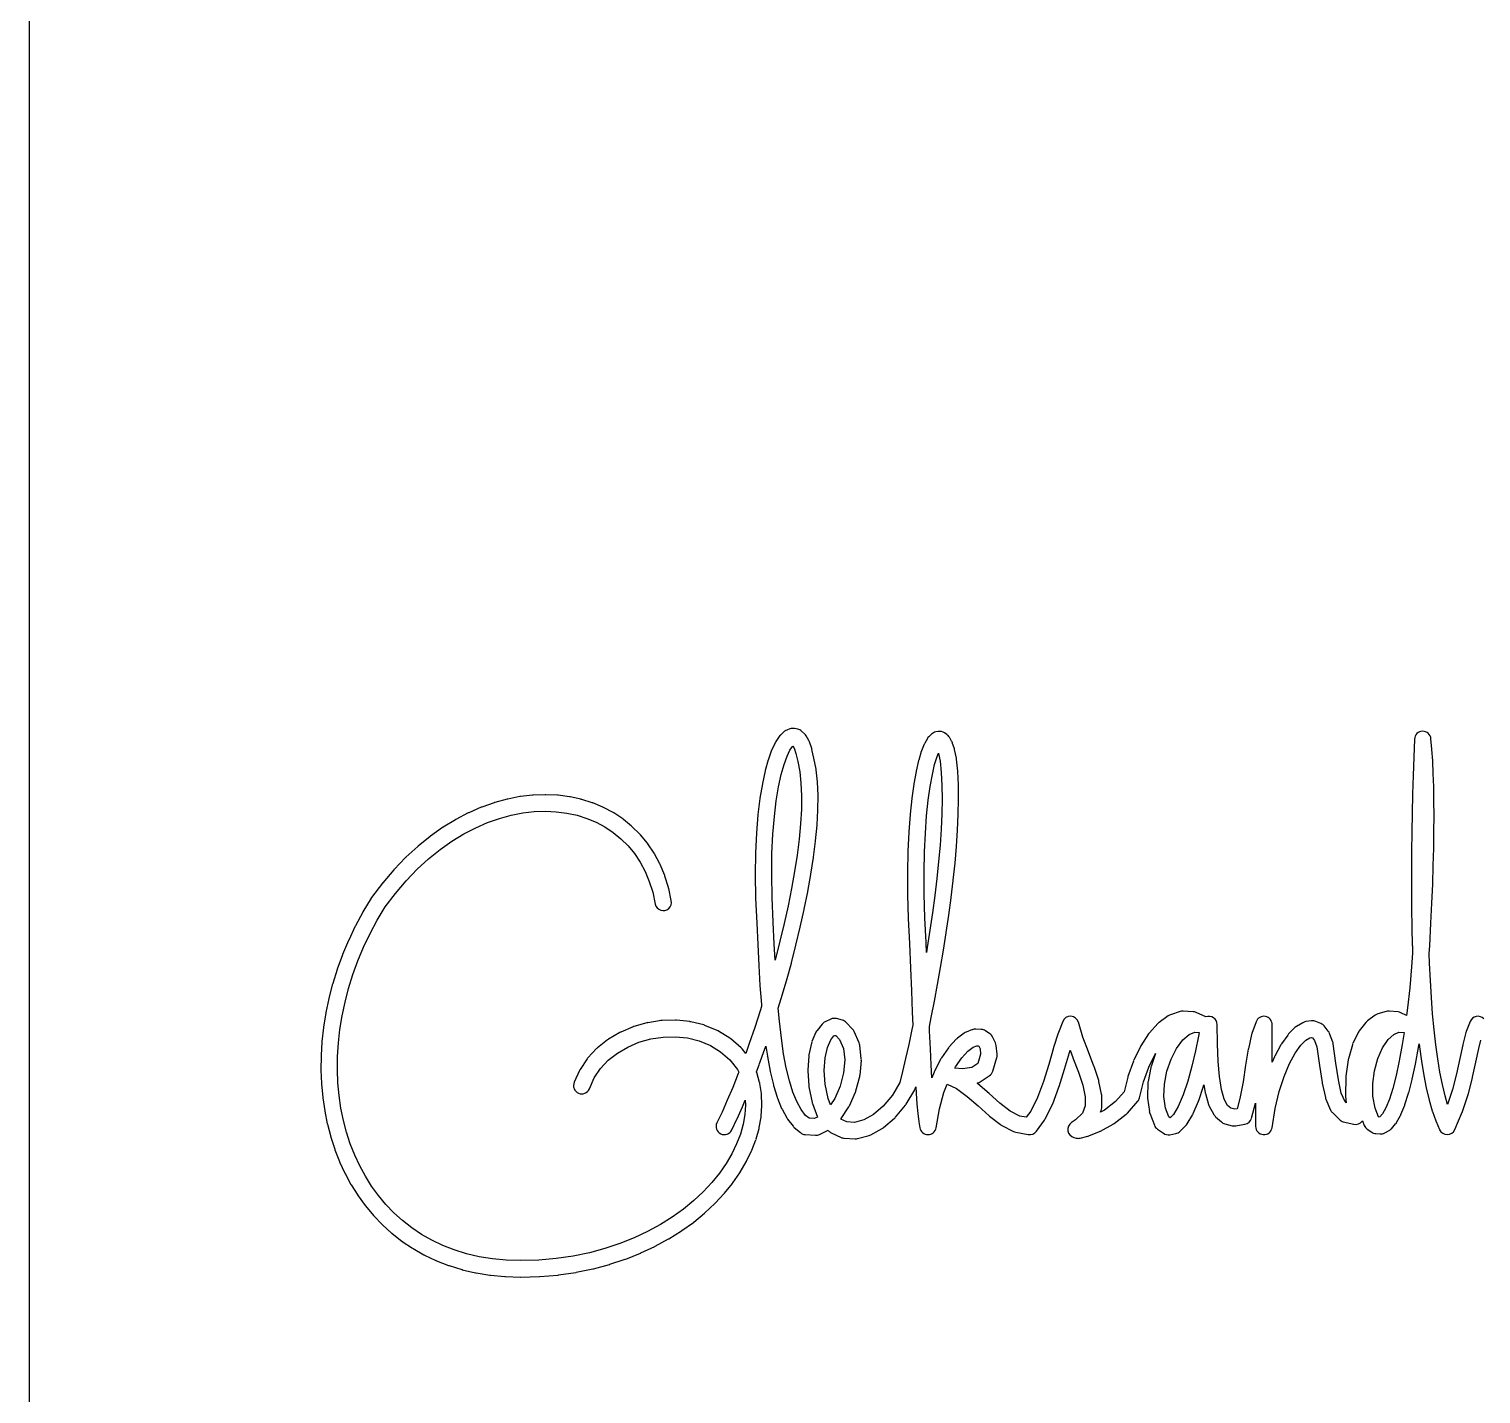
# Model space of a CAD drawing. Header units: millimetres. Extents: x -90 to 0, y -90 to 0.
# Drawn here: x -90 to -63.62, y -65.2 to -40.4 of the extents above; entities that cross this region are included whole.
import ezdxf

# ---------------------------------------------------------------- set-up
doc = ezdxf.new("R2010")
doc.units = ezdxf.units.MM
doc.layers.add('MARK', color=7, linetype='Continuous')
doc.layers.add('REF', color=7, linetype='Continuous')

msp = doc.modelspace()

# ---------------------------------------------------------------- linework, layer by layer
at = {"layer": 'MARK'}
for p, q in [((-76.367, -53.254), (-76.429, -53.346)), ((-76.283, -53.17), (-76.345, -53.228)), ((-76.173, -53.117), (-76.233, -53.139)), ((-76.031, -53.123), (-76.088, -53.11)), ((-75.909, -53.206), (-75.962, -53.158)), ((-75.831, -53.327), (-75.879, -53.243)), ((-73.676, -53.292), (-73.725, -53.376)), ((-73.603, -53.212), (-73.651, -53.259)), ((-73.478, -53.164), (-73.525, -53.173)), ((-73.322, -53.218), (-73.367, -53.188)), ((-73.236, -53.337), (-73.277, -53.266)), ((-76.506, -53.505), (-76.564, -53.666)), ((-76.439, -53.365), (-76.5, -53.491)), ((-76.226, -53.615), (-76.173, -53.504)), ((-76.173, -53.504), (-76.127, -53.435)), ((-76.127, -53.435), (-76.119, -53.427)), ((-76.119, -53.427), (-76.098, -53.464)), ((-76.098, -53.464), (-76.064, -53.562)), ((-75.777, -53.473), (-75.819, -53.353)), ((-75.739, -53.647), (-75.773, -53.49)), ((-73.787, -53.528), (-73.833, -53.684)), ((-73.735, -53.395), (-73.783, -53.516)), ((-73.501, -53.621), (-73.476, -53.556)), ((-73.476, -53.556), (-73.473, -53.564)), ((-73.185, -53.477), (-73.223, -53.366)), ((-73.149, -53.648), (-73.181, -53.494)), ((-64.825, -53.303), (-64.838, -53.63)), ((-64.508, -53.488), (-64.525, -53.296)), ((-64.494, -53.7), (-64.508, -53.491)), ((-76.568, -53.676), (-76.622, -53.871)), ((-76.332, -53.948), (-76.28, -53.763)), ((-76.28, -53.763), (-76.226, -53.615)), ((-76.064, -53.562), (-76.033, -53.709)), ((-76.033, -53.709), (-75.995, -53.898)), ((-75.7, -53.846), (-75.738, -53.65)), ((-73.836, -53.693), (-73.88, -53.883)), ((-73.586, -53.947), (-73.545, -53.765)), ((-73.545, -53.765), (-73.501, -53.621)), ((-73.473, -53.564), (-73.444, -53.701)), ((-73.444, -53.701), (-73.424, -53.911)), ((-73.125, -53.885), (-73.146, -53.664)), ((-64.838, -53.631), (-64.85, -53.965)), ((-64.483, -53.926), (-64.494, -53.702)), ((-76.624, -53.879), (-76.674, -54.107)), ((-76.38, -54.167), (-76.332, -53.948)), ((-75.995, -53.898), (-75.973, -54.104)), ((-75.674, -54.076), (-75.698, -53.858)), ((-73.881, -53.89), (-73.921, -54.113)), ((-73.625, -54.163), (-73.586, -53.947)), ((-73.424, -53.911), (-73.412, -54.144)), ((-73.112, -54.132), (-73.124, -53.892)), ((-64.85, -53.965), (-64.86, -54.304)), ((-64.475, -54.167), (-64.483, -53.928)), ((-81.08, -54.348), (-81.302, -54.391)), ((-80.849, -54.321), (-81.068, -54.346)), ((-80.622, -54.312), (-80.837, -54.32)), ((-80.399, -54.322), (-80.61, -54.312)), ((-80.182, -54.35), (-80.387, -54.323)), ((-76.675, -54.114), (-76.719, -54.375)), ((-76.422, -54.421), (-76.38, -54.167)), ((-75.973, -54.104), (-75.963, -54.332)), ((-75.963, -54.332), (-75.965, -54.578)), ((-75.663, -54.323), (-75.673, -54.086)), ((-75.665, -54.585), (-75.663, -54.331)), ((-73.922, -54.119), (-73.958, -54.375)), ((-73.66, -54.414), (-73.625, -54.163)), ((-73.412, -54.144), (-73.409, -54.394)), ((-73.109, -54.393), (-73.112, -54.137)), ((-64.86, -54.305), (-64.869, -54.648)), ((-64.471, -54.424), (-64.475, -54.169)), ((-81.783, -54.542), (-82.009, -54.64)), ((-81.548, -54.458), (-81.773, -54.538)), ((-81.313, -54.394), (-81.537, -54.455)), ((-80.821, -54.62), (-80.617, -54.612)), ((-80.617, -54.612), (-80.419, -54.621)), ((-79.971, -54.395), (-80.169, -54.352)), ((-79.768, -54.458), (-79.958, -54.399)), ((-79.573, -54.539), (-79.755, -54.463)), ((-79.387, -54.637), (-79.56, -54.545)), ((-76.72, -54.381), (-76.755, -54.675)), ((-76.457, -54.708), (-76.422, -54.421)), ((-75.965, -54.578), (-75.98, -54.841)), ((-75.681, -54.861), (-75.666, -54.591)), ((-73.958, -54.38), (-73.989, -54.667)), ((-73.69, -54.696), (-73.66, -54.414)), ((-73.409, -54.394), (-73.414, -54.66)), ((-73.114, -54.668), (-73.109, -54.398)), ((-64.469, -54.695), (-64.471, -54.426)), ((-82.252, -54.767), (-82.476, -54.903)), ((-82.018, -54.645), (-82.243, -54.762)), ((-81.884, -54.913), (-81.668, -54.819)), ((-81.668, -54.819), (-81.453, -54.743)), ((-81.453, -54.743), (-81.239, -54.685)), ((-81.239, -54.685), (-81.028, -54.644)), ((-81.028, -54.644), (-80.821, -54.62)), ((-80.419, -54.621), (-80.227, -54.646)), ((-80.227, -54.646), (-80.042, -54.687)), ((-80.042, -54.687), (-79.864, -54.743)), ((-79.864, -54.743), (-79.695, -54.813)), ((-79.695, -54.813), (-79.535, -54.899)), ((-79.213, -54.752), (-79.375, -54.644)), ((-79.05, -54.884), (-79.201, -54.761)), ((-76.756, -54.681), (-76.783, -55.006)), ((-76.484, -55.028), (-76.457, -54.708)), ((-75.98, -54.841), (-76.006, -55.119)), ((-75.707, -55.149), (-75.681, -54.867)), ((-73.989, -54.671), (-74.013, -54.988)), ((-73.713, -55.009), (-73.69, -54.696)), ((-73.414, -54.66), (-73.427, -54.939)), ((-73.127, -54.954), (-73.114, -54.672)), ((-64.869, -54.649), (-64.876, -54.994)), ((-64.471, -54.982), (-64.469, -54.697)), ((-82.713, -55.071), (-82.931, -55.246)), ((-82.484, -54.909), (-82.705, -55.065)), ((-82.315, -55.157), (-82.1, -55.026)), ((-82.1, -55.026), (-81.884, -54.913)), ((-79.535, -54.899), (-79.384, -54.998)), ((-79.384, -54.998), (-79.245, -55.112)), ((-79.245, -55.112), (-79.116, -55.239)), ((-78.899, -55.032), (-79.039, -54.894)), ((-78.763, -55.196), (-78.889, -55.043)), ((-76.783, -55.012), (-76.8, -55.369)), ((-76.5, -55.381), (-76.484, -55.028)), ((-76.006, -55.119), (-76.042, -55.409)), ((-74.013, -54.993), (-74.029, -55.339)), ((-73.73, -55.351), (-73.713, -55.009)), ((-73.427, -54.939), (-73.446, -55.229)), ((-73.147, -55.251), (-73.127, -54.958)), ((-64.876, -54.995), (-64.88, -55.342)), ((-64.475, -55.284), (-64.471, -54.984)), ((-82.938, -55.252), (-83.151, -55.448)), ((-82.739, -55.477), (-82.528, -55.307)), ((-82.528, -55.307), (-82.315, -55.157)), ((-79.116, -55.239), (-79, -55.381)), ((-79, -55.381), (-78.896, -55.536)), ((-78.642, -55.375), (-78.754, -55.208)), ((-78.537, -55.57), (-78.635, -55.388)), ((-76.8, -55.374), (-76.805, -55.764)), ((-76.505, -55.766), (-76.5, -55.381)), ((-75.745, -55.449), (-75.708, -55.154)), ((-74.029, -55.343), (-74.037, -55.719)), ((-73.737, -55.723), (-73.73, -55.351)), ((-73.446, -55.229), (-73.472, -55.528)), ((-73.174, -55.555), (-73.147, -55.254)), ((-64.88, -55.343), (-64.882, -55.689)), ((-64.483, -55.602), (-64.475, -55.286)), ((-83.158, -55.455), (-83.366, -55.671)), ((-83.147, -55.876), (-82.945, -55.666)), ((-82.945, -55.666), (-82.739, -55.477)), ((-78.896, -55.536), (-78.805, -55.705)), ((-78.449, -55.778), (-78.531, -55.583)), ((-76.042, -55.409), (-76.088, -55.71)), ((-75.792, -55.757), (-75.745, -55.453)), ((-73.472, -55.528), (-73.504, -55.834)), ((-73.206, -55.866), (-73.174, -55.558)), ((-64.494, -55.934), (-64.483, -55.603)), ((-83.58, -55.921), (-83.775, -56.178)), ((-83.372, -55.677), (-83.574, -55.914)), ((-83.344, -56.105), (-83.147, -55.876)), ((-78.805, -55.705), (-78.729, -55.887)), ((-78.729, -55.887), (-78.668, -56.084)), ((-78.38, -56.001), (-78.445, -55.792)), ((-76.805, -55.769), (-76.797, -56.189)), ((-76.497, -56.182), (-76.505, -55.766)), ((-76.088, -55.71), (-76.144, -56.018)), ((-75.849, -56.073), (-75.793, -55.761)), ((-74.037, -55.722), (-74.036, -56.125)), ((-73.736, -56.122), (-73.737, -55.723)), ((-73.504, -55.834), (-73.542, -56.145)), ((-73.244, -56.182), (-73.206, -55.869)), ((-64.882, -55.69), (-64.882, -56.036)), ((-83.785, -56.192), (-83.932, -56.44)), ((-83.531, -56.353), (-83.344, -56.105)), ((-78.668, -56.084), (-78.622, -56.3)), ((-78.329, -56.238), (-78.376, -56.015)), ((-76.797, -56.194), (-76.775, -56.645)), ((-76.476, -56.631), (-76.497, -56.182)), ((-76.144, -56.018), (-76.207, -56.333)), ((-75.913, -56.393), (-75.849, -56.076)), ((-74.036, -56.129), (-74.024, -56.558)), ((-73.724, -56.548), (-73.736, -56.122)), ((-73.542, -56.145), (-73.583, -56.459)), ((-73.286, -56.5), (-73.244, -56.184)), ((-64.882, -56.037), (-64.879, -56.38)), ((-64.508, -56.282), (-64.494, -55.936)), ((-83.935, -56.446), (-84.069, -56.698)), ((-83.672, -56.591), (-83.531, -56.353)), ((-76.207, -56.333), (-76.278, -56.651)), ((-75.985, -56.718), (-75.914, -56.396)), ((-73.583, -56.459), (-73.629, -56.775)), ((-64.879, -56.381), (-64.873, -56.72)), ((-64.525, -56.646), (-64.508, -56.283)), ((-84.072, -56.704), (-84.192, -56.957)), ((-83.803, -56.836), (-83.672, -56.591)), ((-76.775, -56.645), (-76.759, -57.036)), ((-76.459, -57.022), (-76.476, -56.632)), ((-76.278, -56.651), (-76.355, -56.972)), ((-76.064, -57.044), (-75.986, -56.72)), ((-74.024, -56.561), (-74, -57.015)), ((-73.701, -57.001), (-73.724, -56.548)), ((-73.333, -56.819), (-73.286, -56.502)), ((-64.873, -56.721), (-64.865, -57.055)), ((-64.549, -57.059), (-64.525, -56.647)), ((-84.195, -56.964), (-84.302, -57.219)), ((-83.92, -57.083), (-83.803, -56.836)), ((-76.355, -56.972), (-76.438, -57.293)), ((-73.629, -56.775), (-73.679, -57.089)), ((-73.383, -57.137), (-73.333, -56.821)), ((-84.305, -57.225), (-84.398, -57.482)), ((-84.024, -57.331), (-83.92, -57.083)), ((-76.759, -57.037), (-76.74, -57.414)), ((-76.445, -57.318), (-76.459, -57.022)), ((-76.148, -57.37), (-76.064, -57.046)), ((-74, -57.015), (-73.983, -57.462)), ((-73.694, -57.178), (-73.701, -57.003)), ((-73.679, -57.089), (-73.694, -57.178)), ((-73.435, -57.451), (-73.383, -57.138)), ((-64.859, -57.193), (-64.878, -57.438)), ((-64.864, -57.057), (-64.859, -57.193)), ((-64.559, -57.198), (-64.549, -57.061)), ((-64.553, -57.372), (-64.559, -57.198)), ((-84.4, -57.488), (-84.481, -57.745)), ((-84.115, -57.581), (-84.024, -57.331)), ((-76.74, -57.416), (-76.719, -57.779)), ((-76.438, -57.293), (-76.445, -57.318)), ((-76.237, -57.694), (-76.148, -57.372)), ((-73.983, -57.462), (-73.966, -57.878)), ((-73.491, -57.761), (-73.436, -57.453)), ((-64.878, -57.438), (-64.912, -57.821)), ((-64.537, -57.69), (-64.553, -57.372)), ((-84.483, -57.752), (-84.55, -58.009)), ((-84.193, -57.831), (-84.115, -57.581)), ((-76.331, -58.013), (-76.238, -57.696)), ((-73.547, -58.064), (-73.491, -57.763)), ((-64.518, -57.999), (-64.537, -57.69)), ((-84.551, -58.016), (-84.605, -58.272)), ((-84.258, -58.081), (-84.193, -57.831)), ((-76.719, -57.781), (-76.693, -58.127)), ((-76.386, -58.193), (-76.331, -58.015)), ((-73.966, -57.878), (-73.951, -58.263)), ((-64.912, -57.821), (-64.953, -58.186)), ((-64.495, -58.297), (-64.518, -57.999)), ((-84.607, -58.279), (-84.648, -58.534)), ((-84.311, -58.33), (-84.258, -58.081)), ((-76.714, -58.238), (-76.812, -58.54)), ((-76.69, -58.161), (-76.714, -58.238)), ((-76.693, -58.13), (-76.69, -58.161)), ((-76.364, -58.43), (-76.386, -58.193)), ((-73.951, -58.264), (-73.941, -58.502)), ((-73.605, -58.359), (-73.548, -58.066)), ((-69.084, -58.254), (-69.259, -58.312)), ((-68.848, -58.255), (-69.029, -58.247)), ((-68.615, -58.349), (-68.793, -58.269)), ((-65.34, -58.252), (-65.493, -58.297)), ((-65.123, -58.261), (-65.284, -58.246)), ((-64.97, -58.323), (-65.072, -58.275)), ((-64.953, -58.186), (-64.97, -58.323)), ((-64.468, -58.583), (-64.495, -58.297)), ((-84.649, -58.541), (-84.677, -58.795)), ((-84.351, -58.578), (-84.311, -58.33)), ((-79.025, -58.531), (-79.247, -58.625)), ((-78.775, -58.459), (-79.008, -58.525)), ((-78.516, -58.418), (-78.757, -58.455)), ((-78.255, -58.41), (-78.498, -58.416)), ((-77.994, -58.435), (-78.235, -58.411)), ((-77.739, -58.497), (-77.974, -58.439)), ((-77.495, -58.596), (-77.718, -58.504)), ((-76.812, -58.54), (-76.912, -58.832)), ((-76.329, -58.736), (-76.364, -58.43)), ((-75.59, -58.481), (-75.681, -58.595)), ((-75.432, -58.39), (-75.536, -58.438)), ((-75.219, -58.41), (-75.33, -58.381)), ((-75.037, -58.57), (-75.149, -58.452)), ((-73.941, -58.502), (-73.957, -58.582)), ((-73.64, -58.526), (-73.605, -58.36)), ((-73.636, -58.606), (-73.64, -58.526)), ((-71.215, -58.433), (-71.295, -58.633)), ((-70.85, -58.718), (-70.932, -58.445)), ((-69.489, -58.471), (-69.643, -58.64)), ((-69.299, -58.332), (-69.465, -58.449)), ((-68.406, -58.841), (-68.41, -58.487)), ((-67.701, -58.437), (-67.78, -58.65)), ((-67.411, -59.171), (-67.411, -58.489)), ((-66.997, -58.545), (-67.112, -58.66)), ((-66.856, -58.456), (-66.968, -58.522)), ((-66.698, -58.421), (-66.801, -58.436)), ((-66.526, -58.471), (-66.618, -58.432)), ((-66.391, -58.61), (-66.467, -58.515)), ((-65.707, -58.449), (-65.829, -58.604)), ((-65.539, -58.319), (-65.678, -58.421)), ((-63.816, -58.435), (-63.885, -58.615)), ((-84.678, -58.802), (-84.693, -59.053)), ((-84.394, -59.068), (-84.379, -58.824)), ((-84.379, -58.824), (-84.351, -58.578)), ((-79.486, -58.765), (-79.67, -58.91)), ((-79.264, -58.633), (-79.469, -58.753)), ((-79.121, -58.897), (-78.917, -58.811)), ((-78.917, -58.811), (-78.702, -58.75)), ((-78.702, -58.75), (-78.48, -58.716)), ((-78.48, -58.716), (-78.256, -58.71)), ((-78.256, -58.71), (-78.036, -58.733)), ((-78.036, -58.733), (-77.822, -58.785)), ((-77.822, -58.785), (-77.62, -58.868)), ((-77.266, -58.734), (-77.474, -58.607)), ((-77.059, -58.914), (-77.246, -58.749)), ((-76.912, -58.832), (-76.976, -59.013)), ((-76.288, -59.019), (-76.329, -58.736)), ((-75.782, -58.826), (-75.83, -59.041)), ((-75.702, -58.63), (-75.774, -58.8)), ((-75.492, -58.905), (-75.433, -58.766)), ((-75.433, -58.766), (-75.377, -58.695)), ((-75.377, -58.695), (-75.355, -58.685)), ((-75.355, -58.685), (-75.338, -58.689)), ((-75.338, -58.689), (-75.273, -58.758)), ((-75.273, -58.758), (-75.202, -58.923)), ((-74.918, -58.824), (-75.008, -58.614)), ((-73.957, -58.582), (-74.015, -58.85)), ((-73.622, -58.929), (-73.636, -58.606)), ((-73.151, -58.757), (-73.28, -58.895)), ((-73.006, -58.646), (-73.131, -58.738)), ((-72.857, -58.582), (-72.972, -58.627)), ((-72.697, -58.576), (-72.796, -58.572)), ((-72.539, -58.657), (-72.618, -58.603)), ((-72.439, -58.82), (-72.49, -58.715)), ((-71.299, -58.643), (-71.382, -58.908)), ((-70.75, -58.985), (-70.85, -58.718)), ((-69.658, -58.659), (-69.797, -58.873)), ((-69.15, -58.922), (-69.035, -58.768)), ((-69.035, -58.768), (-68.918, -58.669)), ((-68.918, -58.669), (-68.814, -58.628)), ((-68.814, -58.628), (-68.736, -58.634)), ((-68.748, -58.703), (-68.802, -58.968)), ((-68.736, -58.634), (-68.748, -58.703)), ((-67.786, -58.669), (-67.844, -58.929)), ((-67.128, -58.679), (-67.243, -58.841)), ((-66.891, -58.863), (-66.798, -58.77)), ((-66.798, -58.77), (-66.728, -58.729)), ((-66.728, -58.729), (-66.696, -58.724)), ((-66.696, -58.724), (-66.678, -58.732)), ((-66.678, -58.732), (-66.64, -58.779)), ((-66.64, -58.779), (-66.597, -58.895)), ((-66.31, -58.807), (-66.367, -58.652)), ((-65.846, -58.631), (-65.945, -58.836)), ((-65.406, -58.914), (-65.306, -58.763)), ((-65.306, -58.763), (-65.202, -58.667)), ((-65.202, -58.667), (-65.109, -58.628)), ((-65.109, -58.628), (-65.013, -58.636)), ((-65.013, -58.636), (-65.047, -58.854)), ((-64.437, -58.856), (-64.468, -58.583)), ((-63.89, -58.631), (-63.947, -58.85)), ((-63.656, -58.922), (-63.617, -58.772)), ((-84.694, -59.061), (-84.696, -59.309)), ((-84.396, -59.309), (-84.394, -59.068)), ((-79.686, -58.925), (-79.844, -59.093)), ((-79.475, -59.138), (-79.308, -59.007)), ((-79.308, -59.007), (-79.121, -58.897)), ((-77.62, -58.868), (-77.434, -58.983)), ((-77.434, -58.983), (-77.267, -59.13)), ((-76.976, -59.013), (-77.041, -58.932)), ((-76.731, -59.215), (-76.629, -58.932)), ((-76.628, -58.93), (-76.611, -58.881)), ((-76.611, -58.881), (-76.584, -59.065)), ((-76.584, -59.071), (-76.534, -59.337)), ((-76.24, -59.278), (-76.288, -59.019)), ((-75.833, -59.063), (-75.851, -59.311)), ((-75.551, -59.321), (-75.535, -59.095)), ((-75.535, -59.095), (-75.492, -58.905)), ((-75.202, -58.923), (-75.177, -59.131)), ((-74.877, -59.111), (-74.906, -58.865)), ((-74.015, -58.85), (-74.072, -59.105)), ((-73.608, -59.221), (-73.622, -58.929)), ((-73.293, -58.912), (-73.419, -59.096)), ((-73.167, -59.258), (-73.052, -59.091)), ((-73.052, -59.091), (-72.941, -58.971)), ((-72.941, -58.971), (-72.844, -58.899)), ((-72.844, -58.899), (-72.777, -58.873)), ((-72.777, -58.873), (-72.753, -58.874)), ((-72.708, -59.03), (-72.76, -59.199)), ((-72.753, -58.874), (-72.743, -58.881)), ((-72.743, -58.881), (-72.72, -58.928)), ((-72.72, -58.928), (-72.708, -59.03)), ((-72.489, -59.339), (-72.412, -59.088)), ((-72.407, -59.026), (-72.425, -58.868)), ((-71.382, -58.91), (-71.472, -59.212)), ((-71.184, -59.298), (-71.095, -58.996)), ((-71.095, -58.996), (-71.082, -58.954)), ((-71.082, -58.954), (-71.031, -59.09)), ((-71.031, -59.092), (-70.931, -59.352)), ((-70.649, -59.248), (-70.75, -58.985)), ((-69.806, -58.889), (-69.927, -59.139)), ((-69.653, -59.262), (-69.54, -59.028)), ((-69.532, -59.015), (-69.612, -59.25)), ((-69.54, -59.028), (-69.532, -59.015)), ((-69.249, -59.116), (-69.15, -58.922)), ((-68.802, -58.968), (-68.868, -59.245)), ((-68.394, -59.159), (-68.406, -58.841)), ((-67.846, -58.937), (-67.894, -59.227)), ((-67.37, -59.075), (-67.411, -59.171)), ((-67.253, -58.856), (-67.364, -59.061)), ((-67.096, -59.198), (-66.993, -59.007)), ((-66.993, -59.007), (-66.891, -58.863)), ((-66.597, -58.895), (-66.55, -59.232)), ((-66.253, -59.19), (-66.302, -58.838)), ((-65.954, -58.86), (-66.026, -59.111)), ((-65.49, -59.108), (-65.406, -58.914)), ((-65.047, -58.854), (-65.101, -59.15)), ((-64.806, -59.206), (-64.751, -58.905)), ((-64.751, -58.901), (-64.741, -58.837)), ((-64.741, -58.837), (-64.735, -58.891)), ((-64.734, -58.895), (-64.698, -59.157)), ((-64.401, -59.114), (-64.437, -58.856)), ((-63.949, -58.857), (-64.002, -59.108)), ((-63.709, -59.17), (-63.656, -58.922)), ((-84.696, -59.317), (-84.687, -59.562)), ((-84.387, -59.546), (-84.396, -59.309)), ((-80, -59.327), (-80.093, -59.538)), ((-79.859, -59.112), (-79.987, -59.303)), ((-79.731, -59.459), (-79.617, -59.29)), ((-79.617, -59.29), (-79.475, -59.138)), ((-77.267, -59.13), (-77.126, -59.306)), ((-77.126, -59.306), (-77.104, -59.356)), ((-77.104, -59.356), (-77.113, -59.38)), ((-76.781, -59.35), (-76.731, -59.218)), ((-76.726, -59.541), (-76.777, -59.361)), ((-76.533, -59.344), (-76.475, -59.586)), ((-76.184, -59.512), (-76.24, -59.278)), ((-75.851, -59.331), (-75.833, -59.601)), ((-75.534, -59.57), (-75.551, -59.321)), ((-75.177, -59.131), (-75.198, -59.367)), ((-74.9, -59.407), (-74.876, -59.142)), ((-74.128, -59.343), (-74.176, -59.541)), ((-74.072, -59.105), (-74.128, -59.343)), ((-73.596, -59.46), (-73.608, -59.221)), ((-73.554, -59.353), (-73.596, -59.46)), ((-73.429, -59.111), (-73.547, -59.339)), ((-73.179, -59.281), (-73.167, -59.258)), ((-73.039, -59.292), (-73.179, -59.281)), ((-72.869, -59.27), (-73.039, -59.292)), ((-72.76, -59.199), (-72.869, -59.27)), ((-71.472, -59.212), (-71.569, -59.523)), ((-71.284, -59.617), (-71.185, -59.301)), ((-70.931, -59.352), (-70.851, -59.592)), ((-70.563, -59.505), (-70.647, -59.254)), ((-69.933, -59.154), (-70.032, -59.433)), ((-69.747, -59.527), (-69.653, -59.262)), ((-69.617, -59.27), (-69.666, -59.524)), ((-69.369, -59.57), (-69.325, -59.337)), ((-69.325, -59.337), (-69.249, -59.116)), ((-68.868, -59.245), (-68.944, -59.517)), ((-68.371, -59.436), (-68.394, -59.159)), ((-67.894, -59.229), (-67.941, -59.532)), ((-67.194, -59.431), (-67.096, -59.198)), ((-66.55, -59.233), (-66.505, -59.545)), ((-66.208, -59.496), (-66.253, -59.19)), ((-66.031, -59.132), (-66.072, -59.427)), ((-65.582, -59.562), (-65.551, -59.328)), ((-65.551, -59.328), (-65.49, -59.108)), ((-65.101, -59.15), (-65.158, -59.416)), ((-64.866, -59.482), (-64.807, -59.211)), ((-64.698, -59.161), (-64.657, -59.407)), ((-64.362, -59.356), (-64.401, -59.114)), ((-64.317, -59.581), (-64.362, -59.356)), ((-64.002, -59.108), (-64.061, -59.382)), ((-64.002, -59.108), (-64.002, -59.108)), ((-63.769, -59.448), (-63.709, -59.171)), ((-84.686, -59.57), (-84.664, -59.81)), ((-84.366, -59.779), (-84.387, -59.546)), ((-79.818, -59.659), (-79.731, -59.459)), ((-77.113, -59.38), (-77.213, -59.631)), ((-76.693, -59.742), (-76.722, -59.558)), ((-76.472, -59.596), (-76.405, -59.811)), ((-76.121, -59.716), (-76.184, -59.512)), ((-75.83, -59.623), (-75.77, -59.904)), ((-75.479, -59.83), (-75.534, -59.57)), ((-75.261, -59.608), (-75.359, -59.831)), ((-75.198, -59.367), (-75.261, -59.608)), ((-74.974, -59.695), (-74.905, -59.431)), ((-74.176, -59.541), (-74.313, -59.771)), ((-73.89, -59.634), (-73.887, -59.62)), ((-73.887, -59.62), (-73.88, -59.731)), ((-73.377, -59.725), (-73.316, -59.57)), ((-73.316, -59.57), (-73.146, -59.652)), ((-72.768, -59.557), (-72.769, -59.556)), ((-72.556, -59.743), (-72.758, -59.565)), ((-72.735, -59.54), (-72.551, -59.421)), ((-71.569, -59.523), (-71.678, -59.816)), ((-71.399, -59.927), (-71.287, -59.624)), ((-70.851, -59.592), (-70.807, -59.8)), ((-70.51, -59.755), (-70.559, -59.522)), ((-70.036, -59.447), (-70.102, -59.712)), ((-69.82, -59.82), (-69.747, -59.527)), ((-69.669, -59.546), (-69.679, -59.8)), ((-69.379, -59.799), (-69.369, -59.57)), ((-68.944, -59.517), (-69.028, -59.767)), ((-68.746, -59.869), (-68.658, -59.609)), ((-68.656, -59.602), (-68.651, -59.584)), ((-68.651, -59.584), (-68.628, -59.725)), ((-68.333, -59.667), (-68.371, -59.436)), ((-67.941, -59.532), (-67.998, -59.83)), ((-67.282, -59.704), (-67.194, -59.431)), ((-66.502, -59.556), (-66.444, -59.816)), ((-66.155, -59.737), (-66.208, -59.496)), ((-66.074, -59.445), (-66.08, -59.78)), ((-65.58, -59.793), (-65.582, -59.562)), ((-65.158, -59.416), (-65.219, -59.649)), ((-64.93, -59.729), (-64.867, -59.488)), ((-64.656, -59.412), (-64.611, -59.641)), ((-64.269, -59.786), (-64.317, -59.581)), ((-64.061, -59.382), (-64.135, -59.671)), ((-63.846, -59.75), (-63.77, -59.454)), ((-84.663, -59.818), (-84.628, -60.055)), ((-84.332, -60.007), (-84.366, -59.779)), ((-77.312, -59.865), (-77.407, -60.079)), ((-77.213, -59.631), (-77.312, -59.865)), ((-77.036, -59.983), (-76.987, -59.866)), ((-76.987, -59.866), (-76.983, -59.952)), ((-76.683, -59.947), (-76.691, -59.76)), ((-76.401, -59.824), (-76.324, -60.012)), ((-76.05, -59.89), (-76.121, -59.716)), ((-75.435, -59.946), (-75.479, -59.83)), ((-75.359, -59.831), (-75.435, -59.946)), ((-75.089, -59.963), (-74.982, -59.717)), ((-74.313, -59.771), (-74.478, -59.97)), ((-74.062, -59.935), (-73.907, -59.676)), ((-73.88, -59.733), (-73.865, -59.933)), ((-73.458, -60.021), (-73.377, -59.725)), ((-73.146, -59.652), (-72.951, -59.795)), ((-72.951, -59.795), (-72.754, -59.968)), ((-72.361, -59.917), (-72.555, -59.744)), ((-71.678, -59.816), (-71.797, -60.061)), ((-70.807, -59.8), (-70.809, -59.968)), ((-70.509, -60), (-70.507, -59.788)), ((-70.256, -59.889), (-70.458, -60.043)), ((-70.102, -59.712), (-70.256, -59.889)), ((-70.04, -60.097), (-69.852, -59.882)), ((-69.678, -59.828), (-69.643, -60.069)), ((-69.349, -60.01), (-69.379, -59.799)), ((-69.028, -59.767), (-69.117, -59.977)), ((-68.845, -60.103), (-68.75, -59.879)), ((-68.624, -59.743), (-68.565, -59.943)), ((-68.282, -59.844), (-68.333, -59.667)), ((-68.221, -59.957), (-68.282, -59.844)), ((-67.998, -59.83), (-68.05, -60.022)), ((-67.356, -60.014), (-67.282, -59.704)), ((-66.436, -59.843), (-66.35, -60.042)), ((-66.086, -59.896), (-66.155, -59.737)), ((-66.079, -59.796), (-66.068, -59.914)), ((-65.542, -60.007), (-65.58, -59.793)), ((-65.282, -59.846), (-65.346, -60.002)), ((-65.219, -59.649), (-65.282, -59.846)), ((-64.998, -59.944), (-64.932, -59.737)), ((-64.61, -59.647), (-64.56, -59.859)), ((-64.558, -59.866), (-64.502, -60.058)), ((-64.224, -59.94), (-64.269, -59.786)), ((-64.135, -59.671), (-64.224, -59.94)), ((-63.951, -60.07), (-63.849, -59.76)), ((-84.627, -60.063), (-84.58, -60.294)), ((-84.287, -60.23), (-84.332, -60.007)), ((-77.407, -60.079), (-77.501, -60.274)), ((-77.134, -60.204), (-77.037, -59.986)), ((-76.995, -60.126), (-77.025, -60.302)), ((-76.983, -59.952), (-76.995, -60.126)), ((-76.696, -60.154), (-76.683, -59.964)), ((-76.317, -60.028), (-76.229, -60.187)), ((-75.972, -60.032), (-76.05, -59.89)), ((-75.889, -60.139), (-75.972, -60.032)), ((-75.827, -60.192), (-75.889, -60.139)), ((-75.763, -59.926), (-75.67, -60.169)), ((-75.24, -60.195), (-75.102, -59.986)), ((-74.655, -60.122), (-74.833, -60.222)), ((-74.478, -59.97), (-74.655, -60.122)), ((-74.255, -60.171), (-74.075, -59.954)), ((-73.865, -59.936), (-73.849, -60.106)), ((-73.849, -60.11), (-73.832, -60.248)), ((-73.518, -60.364), (-73.458, -60.021)), ((-72.754, -59.968), (-72.556, -60.145)), ((-72.548, -60.152), (-72.346, -60.307)), ((-72.174, -60.061), (-72.361, -59.917)), ((-71.994, -60.154), (-72.174, -60.061)), ((-71.797, -60.061), (-71.881, -60.174)), ((-71.533, -60.205), (-71.405, -59.94)), ((-70.86, -60.099), (-70.986, -60.222)), ((-70.809, -59.968), (-70.86, -60.099)), ((-70.458, -60.043), (-70.532, -60.084)), ((-70.532, -60.084), (-70.52, -60.052)), ((-70.285, -60.288), (-70.062, -60.118)), ((-69.635, -60.102), (-69.55, -60.319)), ((-69.287, -60.168), (-69.349, -60.01)), ((-69.204, -60.124), (-69.264, -60.183)), ((-69.117, -59.977), (-69.204, -60.124)), ((-68.955, -60.293), (-68.854, -60.121)), ((-68.553, -59.972), (-68.472, -60.122)), ((-68.161, -60.01), (-68.221, -59.957)), ((-68.091, -60.029), (-68.161, -60.01)), ((-68.05, -60.022), (-68.091, -60.029)), ((-67.786, -60.193), (-67.711, -59.916)), ((-67.711, -59.916), (-67.711, -60.339)), ((-67.413, -60.363), (-67.356, -60.014)), ((-66.317, -60.089), (-66.188, -60.216)), ((-66.068, -59.914), (-66.086, -59.896)), ((-65.477, -60.167), (-65.542, -60.007)), ((-65.407, -60.111), (-65.455, -60.166)), ((-65.346, -60.002), (-65.407, -60.111)), ((-65.152, -60.271), (-65.08, -60.141)), ((-65.072, -60.125), (-65.002, -59.955)), ((-64.499, -60.067), (-64.439, -60.239)), ((-64.093, -60.399), (-63.956, -60.082)), ((-84.578, -60.302), (-84.519, -60.528)), ((-84.23, -60.447), (-84.287, -60.23)), ((-77.23, -60.404), (-77.136, -60.207)), ((-77.025, -60.302), (-77.075, -60.48)), ((-76.788, -60.567), (-76.734, -60.375)), ((-76.731, -60.361), (-76.698, -60.169)), ((-76.216, -60.206), (-76.116, -60.335)), ((-76.095, -60.357), (-75.983, -60.453)), ((-75.731, -60.197), (-75.827, -60.192)), ((-75.67, -60.169), (-75.731, -60.197)), ((-75.639, -60.485), (-75.48, -60.411)), ((-75.48, -60.411), (-75.471, -60.422)), ((-75.142, -60.257), (-75.248, -60.207)), ((-74.998, -60.266), (-75.142, -60.257)), ((-74.833, -60.222), (-74.998, -60.266)), ((-74.702, -60.493), (-74.496, -60.377)), ((-74.471, -60.36), (-74.273, -60.189)), ((-73.831, -60.255), (-73.814, -60.363)), ((-72.324, -60.321), (-72.112, -60.43)), ((-71.881, -60.174), (-71.994, -60.154)), ((-71.695, -60.428), (-71.547, -60.228)), ((-70.986, -60.222), (-71.059, -60.271)), ((-70.529, -60.425), (-70.303, -60.3)), ((-69.497, -60.387), (-69.386, -60.465)), ((-69.266, -60.183), (-69.287, -60.168)), ((-69.264, -60.183), (-69.266, -60.183)), ((-69.085, -60.428), (-68.979, -60.323)), ((-68.44, -60.163), (-68.334, -60.258)), ((-68.272, -60.291), (-68.137, -60.327)), ((-68.074, -60.33), (-67.906, -60.302)), ((-66.118, -60.255), (-65.93, -60.3)), ((-65.772, -60.239), (-65.739, -60.321)), ((-65.685, -60.388), (-65.603, -60.445)), ((-65.468, -60.174), (-65.477, -60.167)), ((-65.455, -60.166), (-65.468, -60.174)), ((-65.245, -60.383), (-65.17, -60.296)), ((-64.434, -60.249), (-64.368, -60.399)), ((-84.517, -60.536), (-84.446, -60.755)), ((-84.162, -60.658), (-84.23, -60.447)), ((-84.082, -60.862), (-84.162, -60.658)), ((-77.143, -60.659), (-77.229, -60.838)), ((-77.075, -60.48), (-77.143, -60.659)), ((-76.865, -60.772), (-76.792, -60.581)), ((-75.894, -60.488), (-75.71, -60.498)), ((-75.425, -60.455), (-75.245, -60.541)), ((-75.189, -60.555), (-74.991, -60.567)), ((-74.944, -60.562), (-74.737, -60.507)), ((-72.07, -60.445), (-71.843, -60.486)), ((-71.015, -60.54), (-70.973, -60.551)), ((-70.897, -60.552), (-70.762, -60.518)), ((-70.742, -60.512), (-70.546, -60.433)), ((-69.271, -60.49), (-69.162, -60.469)), ((-65.528, -60.471), (-65.448, -60.477)), ((-65.366, -60.459), (-65.288, -60.417)), ((-84.443, -60.763), (-84.36, -60.976)), ((-83.991, -61.059), (-84.082, -60.862)), ((-77.229, -60.838), (-77.333, -61.015)), ((-76.962, -60.974), (-76.87, -60.784)), ((-84.356, -60.984), (-84.261, -61.189)), ((-84.257, -61.197), (-84.15, -61.394)), ((-83.889, -61.247), (-83.991, -61.059)), ((-77.455, -61.19), (-77.594, -61.361)), ((-77.333, -61.015), (-77.455, -61.19)), ((-77.212, -61.366), (-77.084, -61.182)), ((-77.078, -61.172), (-76.967, -60.985)), ((-84.145, -61.403), (-84.027, -61.591)), ((-83.776, -61.427), (-83.889, -61.247)), ((-83.651, -61.598), (-83.776, -61.427)), ((-77.594, -61.361), (-77.749, -61.528)), ((-77.364, -61.554), (-77.219, -61.375)), ((-84.021, -61.599), (-83.891, -61.778)), ((-83.516, -61.76), (-83.651, -61.598)), ((-77.921, -61.688), (-78.108, -61.842)), ((-77.749, -61.528), (-77.921, -61.688)), ((-77.534, -61.736), (-77.371, -61.562)), ((-83.885, -61.786), (-83.743, -61.956)), ((-83.736, -61.964), (-83.583, -62.123)), ((-83.371, -61.911), (-83.516, -61.76)), ((-83.214, -62.052), (-83.371, -61.911)), ((-78.311, -61.987), (-78.528, -62.124)), ((-78.108, -61.842), (-78.311, -61.987)), ((-77.922, -62.077), (-77.727, -61.917)), ((-77.72, -61.911), (-77.541, -61.743)), ((-83.576, -62.13), (-83.411, -62.279)), ((-83.047, -62.183), (-83.214, -62.052)), ((-82.87, -62.302), (-83.047, -62.183)), ((-78.76, -62.251), (-79.005, -62.366)), ((-78.528, -62.124), (-78.76, -62.251)), ((-78.372, -62.38), (-78.147, -62.239)), ((-78.14, -62.234), (-77.929, -62.083)), ((-83.403, -62.286), (-83.228, -62.423)), ((-83.219, -62.429), (-83.032, -62.554)), ((-82.682, -62.409), (-82.87, -62.302)), ((-82.483, -62.503), (-82.682, -62.409)), ((-82.273, -62.585), (-82.483, -62.503)), ((-79.264, -62.469), (-79.535, -62.56)), ((-79.005, -62.366), (-79.264, -62.469)), ((-78.881, -62.639), (-78.628, -62.52)), ((-78.62, -62.516), (-78.38, -62.385)), ((-83.023, -62.56), (-82.825, -62.672)), ((-82.815, -62.677), (-82.607, -62.776)), ((-82.597, -62.781), (-82.377, -62.866)), ((-82.053, -62.653), (-82.273, -62.585)), ((-81.822, -62.707), (-82.053, -62.653)), ((-81.581, -62.746), (-81.822, -62.707)), ((-81.329, -62.77), (-81.581, -62.746)), ((-81.065, -62.779), (-81.329, -62.77)), ((-80.738, -62.769), (-81.065, -62.779)), ((-80.42, -62.742), (-80.738, -62.769)), ((-80.114, -62.697), (-80.42, -62.742)), ((-79.818, -62.636), (-80.114, -62.697)), ((-79.535, -62.56), (-79.818, -62.636)), ((-79.444, -62.846), (-79.165, -62.753)), ((-79.156, -62.75), (-78.889, -62.643)), ((-82.367, -62.87), (-82.137, -62.941)), ((-82.127, -62.944), (-81.886, -63)), ((-81.876, -63.002), (-81.624, -63.043)), ((-81.614, -63.045), (-81.352, -63.07)), ((-80.716, -63.068), (-80.39, -63.04)), ((-80.381, -63.039), (-80.066, -62.993)), ((-80.057, -62.991), (-79.753, -62.929)), ((-79.745, -62.927), (-79.453, -62.848)), ((-81.343, -63.07), (-81.07, -63.079)), ((-81.061, -63.079), (-80.725, -63.069))]:
    msp.add_line(p, q, dxfattribs=at)
for centre, start, end in [((-76.242, -53.337), -226.9393, -213.8443), ((-76.18, -53.28), -249.3205, -226.9393), ((-76.12, -53.257), -282.267, -249.3205), ((-76.062, -53.269), -311.9617, -282.267), ((-76.009, -53.317), -330.1799, -311.9617), ((-73.547, -53.367), -225.9264, -210.0708), ((-73.498, -53.32), -259.6604, -225.9264), ((-73.451, -53.312), -304.3543, -259.6604), ((-73.407, -53.342), -329.5889, -304.3543), ((-64.675, -53.309), -354.9709, -182.3202), ((-76.365, -53.556), -205.6402, -199.9677), ((-76.304, -53.43), -213.8443, -205.6402), ((-75.961, -53.402), -340.9506, -330.1799), ((-75.919, -53.522), -347.9079, -340.9506), ((-73.643, -53.571), -201.7549, -196.6007), ((-73.595, -53.451), -210.0708, -201.7549), ((-73.365, -53.413), -341.5526, -329.5889), ((-73.328, -53.525), -348.2101, -341.5526), ((-64.658, -53.501), -356.1859, -354.9709), ((-76.423, -53.717), -199.9677, -195.7077), ((-75.886, -53.679), -348.851, -347.9079), ((-73.69, -53.727), -196.6007, -192.9857), ((-73.296, -53.679), -354.4493, -348.2101), ((-64.688, -53.636), -182.3202, -182.0444), ((-64.644, -53.71), -357.2361, -356.1859), ((-76.478, -53.911), -195.7077, -192.2986), ((-75.847, -53.875), -353.6854, -348.851), ((-75.823, -54.092), -357.5203, -353.6854), ((-73.733, -53.917), -192.9857, -190.2152), ((-73.274, -53.9), -357.1242, -354.4493), ((-64.7, -53.97), -182.0444, -181.7531), ((-64.633, -53.933), -358.1524, -357.2361), ((-81.051, -54.495), -263.4153, -259.0124), ((-80.832, -54.47), -267.9419, -263.4153), ((-80.617, -54.462), -272.5999, -267.9419), ((-80.406, -54.472), -277.3966, -272.5999), ((-76.527, -54.139), -192.2986, -189.4354), ((-75.813, -54.329), -360.6217, -357.5203), ((-73.774, -54.14), -190.2152, -187.9497), ((-73.262, -54.139), -359.2928, -357.1242), ((-64.71, -54.309), -181.7531, -181.4437), ((-64.625, -54.172), -358.9584, -358.1524), ((-81.723, -54.679), -250.5467, -246.4705), ((-81.498, -54.6), -254.7252, -250.5467), ((-81.273, -54.538), -259.0124, -254.7252), ((-80.201, -54.498), -282.3373, -277.3966), ((-80.003, -54.542), -287.4246, -282.3373), ((-79.813, -54.602), -292.6571, -287.4246), ((-79.631, -54.678), -298.0275, -292.6571), ((-76.571, -54.4), -189.4354, -186.9408), ((-75.815, -54.583), -363.1779, -360.6217), ((-73.809, -54.395), -187.9497, -186.0048), ((-73.259, -54.395), -361.0848, -359.2928), ((-64.621, -54.426), -359.6726, -358.9584), ((-82.174, -54.895), -242.4915, -238.606), ((-81.949, -54.778), -246.4705, -242.4915), ((-79.458, -54.77), -303.5218, -298.0275), ((-79.295, -54.877), -309.1181, -303.5218), ((-76.607, -54.693), -186.9408, -184.7055), ((-75.83, -54.853), -365.3229, -363.1779), ((-73.839, -54.682), -186.0048, -184.2724), ((-73.264, -54.665), -362.5908, -361.0848), ((-64.719, -54.652), -181.4437, -181.1135), ((-64.619, -54.696), -360.3097, -359.6726), ((-82.619, -55.187), -234.8111, -231.1054), ((-82.398, -55.031), -238.606, -234.8111), ((-79.144, -55), -314.7868, -309.1181), ((-79.005, -55.138), -320.4909, -314.7868), ((-76.633, -55.019), -184.7055, -182.659), ((-73.863, -55), -184.2724, -182.685), ((-73.277, -54.948), -363.8758, -362.5908), ((-64.726, -54.997), -181.1135, -180.7591), ((-64.621, -54.981), -360.8814, -360.3097), ((-82.836, -55.363), -231.1054, -227.4881), ((-78.879, -55.291), -326.1879, -320.4909), ((-78.767, -55.459), -331.8323, -326.1879), ((-76.65, -55.376), -182.659, -180.7538), ((-75.857, -55.136), -367.1532, -365.3229), ((-73.879, -55.346), -182.685, -181.1981), ((-73.297, -55.241), -364.9871, -363.8758), ((-64.73, -55.344), -180.7591, -180.3769), ((-64.625, -55.282), -361.3972, -360.8814), ((-83.05, -55.559), -227.4881, -223.9594), ((-78.67, -55.64), -337.3782, -331.8323), ((-75.894, -55.43), -368.7397, -367.1532), ((-73.323, -55.542), -365.9603, -364.9871), ((-64.633, -55.598), -361.8648, -361.3972), ((-83.46, -56.011), -220.5201, -217.1713), ((-83.258, -55.775), -223.9594, -220.5201), ((-78.588, -55.836), -342.7831, -337.3782), ((-76.655, -55.766), -180.7538, -178.9573), ((-75.94, -55.734), -370.1356, -368.7397), ((-73.887, -55.722), -181.1981, -179.7813), ((-73.355, -55.851), -366.8226, -365.9603), ((-64.732, -55.69), -180.3769, -179.9627), ((-83.656, -56.269), -217.1713, -210.6847), ((-78.523, -56.046), -348.0096, -342.7831), ((-76.647, -56.187), -178.9573, -177.2461), ((-75.996, -56.046), -371.3814, -370.1356), ((-73.886, -56.124), -179.7813, -178.4131), ((-73.393, -56.164), -367.5951, -366.8226), ((-64.732, -56.036), -179.9627, -179.5115), ((-64.644, -55.93), -362.2906, -361.8648), ((-83.803, -56.517), -210.6847, -208.0336), ((-78.476, -56.269), -168.0096, 11.9904), ((-76.06, -56.364), -372.5091, -371.3814), ((-64.729, -56.379), -179.5115, -179.0174), ((-64.658, -56.276), -362.68, -362.2906), ((-83.937, -56.768), -208.0336, -205.3768), ((-76.626, -56.639), 2.4301, 2.7539), ((-76.131, -56.685), -373.5443, -372.5091), ((-73.874, -56.554), -178.4131, -177.0776), ((-73.435, -56.48), -368.2948, -367.5951), ((-64.723, -56.717), -179.0174, -178.4733), ((-64.675, -56.639), -363.3109, -362.68), ((-84.057, -57.022), -205.3768, -202.7124), ((-73.481, -56.797), -368.9354, -368.2948), ((-84.164, -57.277), -202.7124, -200.0375), ((-76.609, -57.029), -177.5699, -177.1805), ((-76.209, -57.009), -374.5083, -373.5443), ((-73.851, -57.009), 2.2764, 2.9224), ((-73.531, -57.113), -369.5287, -368.9354), ((-64.715, -57.051), -178.4733, -177.8707), ((-64.698, -57.05), -364.2329, -363.3109), ((-84.257, -57.533), -200.0375, -197.3488), ((-76.59, -57.407), -177.1805, -176.6092), ((-76.293, -57.332), -375.4193, -374.5083), ((-73.583, -57.427), -370.0846, -369.5287), ((-84.337, -57.79), -197.3488, -194.6423), ((-76.569, -57.77), -176.6092, -175.8261), ((-76.382, -57.654), -376.2936, -375.4193), ((-73.638, -57.735), -370.6123, -370.0846), ((-84.405, -58.047), -194.6423, -191.9135), ((-76.475, -57.971), -377.1466, -376.2936), ((-73.816, -57.872), -177.7318, -177.703), ((-84.459, -58.303), -191.9135, -189.1571), ((-76.544, -58.117), -175.8261, -174.7897), ((-73.801, -58.257), -177.703, -177.6279), ((-73.695, -58.037), -371.1206, -370.6123), ((-69.037, -58.396), -272.8025, -251.6646), ((-68.855, -58.405), 65.6511, 87.1975), ((-65.45, -58.44), -253.5691, -233.8686), ((-65.298, -58.395), -275.307, -253.5691), ((-65.136, -58.41), 64.7281, 84.693), ((-84.5, -58.558), -189.1571, -186.3673), ((-78.967, -58.669), -254.2149, -247.0864), ((-78.734, -58.603), -261.2597, -254.2149), ((-78.494, -58.566), -268.4232, -261.2597), ((-78.251, -58.56), -275.8964, -268.4232), ((-78.01, -58.585), -283.8469, -275.8964), ((-77.775, -58.642), -292.3957, -283.8469), ((-75.473, -58.574), -245.142, -218.411), ((-75.369, -58.526), -284.9409, -245.142), ((-75.258, -58.555), -316.5253, -284.9409), ((-73.752, -58.33), -371.6181, -371.1206), ((-71.076, -58.489), -343.1499, -201.8014), ((-69.378, -58.572), -234.7446, -222.3036), ((-69.212, -58.454), -251.6646, -234.7446), ((-68.56, -58.489), -359.4684, -248.3685), ((-67.561, -58.489), -360, -200.2782), ((-66.891, -58.651), -239.15, -224.9467), ((-66.78, -58.585), -261.7537, -239.15), ((-66.676, -58.57), -292.9887, -261.7537), ((-66.584, -58.609), 38.6755, 67.0113), ((-65.589, -58.542), -233.8686, -218.0876), ((-63.676, -58.489), -317.7006, -201.1179), ((-84.528, -58.811), -186.3673, -183.538), ((-79.393, -58.883), -239.6673, -231.7553), ((-79.188, -58.763), -247.0864, -239.6673), ((-77.552, -58.734), -301.5788, -292.3957), ((-77.345, -58.862), -311.3046, -301.5788), ((-75.636, -58.859), -203.0149, -192.5769), ((-75.564, -58.688), -218.411, -203.0149), ((-75.146, -58.674), -336.6591, -316.5253), ((-75.055, -58.883), -353.1735, -336.6591), ((-73.041, -58.859), -233.4075, -222.77), ((-72.917, -58.766), -248.6798, -233.4075), ((-72.802, -58.722), -272.3474, -248.6798), ((-72.703, -58.726), 55.2354, 87.6526), ((-72.625, -58.78), 25.8164, 55.2354), ((-72.574, -58.885), 6.5996, 25.8164), ((-71.155, -58.688), -201.8014, -197.4472), ((-69.532, -58.741), -222.3036, -213.0406), ((-67.639, -58.702), -200.2782, -192.6489), ((-67.006, -58.766), -224.9467, -215.4585), ((-66.508, -58.704), 20.2947, 38.6755), ((-66.451, -58.859), 7.8768, 20.2947), ((-65.711, -58.697), -218.0876, -205.8359), ((-63.745, -58.669), -201.1179, -194.5002), ((-84.544, -59.063), -183.538, -180.6625), ((-79.735, -59.196), -223.1735, -213.8114), ((-79.577, -59.027), -231.7553, -223.1735), ((-77.158, -59.026), -321.3326, -311.3046), ((-76.77, -58.882), -379.7369, -378.851), ((-76.436, -59.044), -171.7077, -169.4716), ((-75.684, -59.073), -192.5769, -184.0808), ((-73.296, -59.181), -214.5227, -207.55), ((-73.169, -58.997), -222.77, -214.5227), ((-72.556, -59.044), -17.0079, 6.5996), ((-71.239, -58.953), -197.4472, -196.4558), ((-70.891, -59.038), -159.6274, -159.0151), ((-69.671, -58.955), -213.0406, -205.7449), ((-67.698, -58.961), -192.6489, -189.3801), ((-67.232, -59.133), -208.4468, -202.7824), ((-67.121, -58.928), -215.4585, -208.4468), ((-65.81, -58.902), -205.8359, -196.0901), ((-64.899, -58.879), -370.295, -368.7401), ((-64.586, -58.874), -173.5006, -172.1991), ((-63.802, -58.888), -194.5002, -191.994), ((-84.546, -59.311), -180.6625, -177.7335), ((-79.863, -59.387), -213.8114, -203.6869), ((-76.922, -59.403), -343.9889, -339.4395), ((-76.872, -59.165), -380.6732, -379.7369), ((-76.387, -59.31), -169.4716, -166.5762), ((-75.701, -59.321), -184.0808, -176.1286), ((-75.026, -59.129), -365.1597, -353.1735), ((-73.414, -59.408), -207.55, -201.2856), ((-72.633, -59.295), -57.1715, -17.0079), ((-71.328, -59.256), -377.4319, -376.4558), ((-70.789, -59.302), 18.4845, 20.9849), ((-69.792, -59.205), -205.7449, -199.5844), ((-69.47, -59.299), -198.8614, -190.9304), ((-67.746, -59.252), -189.3801, -188.9149), ((-66.402, -59.212), -172.1232, -171.6541), ((-65.882, -59.153), -196.0901, -188.0042), ((-64.954, -59.179), -372.187, -370.295), ((-64.55, -59.136), -172.1991, -170.6677), ((-63.855, -59.139), -372.1861, -371.994), ((-84.537, -59.556), -177.7335, -174.744), ((-79.956, -59.599), -203.6869, -23.6869), ((-76.87, -59.582), -350.8867, -343.9889), ((-76.329, -59.551), -166.5762, -162.7929), ((-75.683, -59.591), -176.1286, -167.9526), ((-75.05, -59.393), -374.7463, -365.1597), ((-72.816, -59.414), -71.7335, -57.1715), ((-72.857, -59.678), 48.6626, 53.7905), ((-71.427, -59.572), -380.3099, -377.4319), ((-70.706, -59.552), 11.8887, 18.4845), ((-69.891, -59.483), -199.5844, -194.0021), ((-69.519, -59.552), -190.9304, -182.2933), ((-68.801, -59.561), -378.6334, -375.6487), ((-66.356, -59.523), -171.6541, -167.4273), ((-65.924, -59.448), -188.0042, -181.0134), ((-65.012, -59.451), -374.5856, -372.187), ((-64.509, -59.383), -170.6677, -168.8416), ((-63.915, -59.416), -374.3789, -372.1861), ((-84.515, -59.797), -174.744, -171.6864), ((-76.841, -59.766), -357.5445, -350.8867), ((-76.262, -59.767), -162.7929, -157.7929), ((-75.119, -59.657), -383.6325, -374.7463), ((-74.036, -59.599), -390.8343, -373.7241), ((-73.73, -59.722), -176.4924, -175.8083), ((-72.655, -59.855), 48.2026, 48.6626), ((-70.657, -59.786), -0.7821, 11.8887), ((-69.966, -59.784), -401.0126, -374.0021), ((-69.529, -59.806), -182.2933, -171.9387), ((-68.888, -59.821), -383.0464, -378.6334), ((-68.48, -59.701), -170.7968, -163.6545), ((-66.298, -59.784), -167.4273, -156.6407), ((-65.93, -59.782), -181.0134, -174.7618), ((-65.075, -59.691), -377.7793, -374.5856), ((-64.464, -59.612), -168.8416, -166.6309), ((-64.414, -59.824), -166.6309, -163.9078), ((-63.991, -59.713), -378.2251, -374.3789), ((-84.48, -60.033), -171.6864, -168.5533), ((-77.174, -59.925), -384.1174, -382.8183), ((-76.833, -59.954), -363.8907, -357.5445), ((-76.185, -59.955), -157.7929, -151.1184), ((-75.623, -59.872), -167.9526, -159.0747), ((-75.227, -59.903), -393.4006, -383.6325), ((-74.19, -59.858), -399.6651, -390.8343), ((-73.715, -59.922), -175.8083, -174.7912), ((-73.7, -60.092), -174.7912, -173.2235), ((-72.456, -60.033), -131.7974, -127.5019), ((-71.54, -59.875), -385.9065, -380.3099), ((-70.659, -59.998), -21.2613, -0.7821), ((-70.153, -59.999), -412.6668, -401.0126), ((-69.495, -60.048), -171.9387, -158.7594), ((-68.983, -60.044), -390.4854, -383.0464), ((-68.421, -59.901), -163.6545, -151.6415), ((-68.34, -60.051), -151.6415, -131.7739), ((-66.212, -59.982), -156.6407, -134.5011), ((-65.211, -60.068), -389.2041, -382.2986), ((-65.141, -59.898), -382.2986, -377.7793), ((-64.358, -60.017), -163.9078, -160.4878), ((-64.093, -60.023), -383.5164, -378.2251), ((-84.433, -60.264), -168.5533, -165.3376), ((-77.366, -60.339), -205.6641, -25.6641), ((-77.271, -60.142), -385.6641, -384.1174), ((-76.879, -60.335), -375.5215, -369.8865), ((-76.846, -60.144), -369.8865, -363.8907), ((-76.098, -60.114), -151.1184, -142.198), ((-75.998, -60.243), -142.198, -130.5321), ((-75.365, -60.113), -398.9886, -393.4006), ((-74.569, -60.246), -420.6993, -409.3213), ((-74.371, -60.076), -409.3213, -399.6651), ((-73.683, -60.231), -173.2235, -170.6483), ((-73.666, -60.339), -170.6483, -9.8252), ((-72.255, -60.188), -127.5019, -117.3777), ((-71.668, -60.139), -396.5214, -385.9065), ((-70.975, -60.395), -236.2258, -105.2551), ((-70.376, -60.169), -421.1315, -412.6668), ((-69.411, -60.265), -158.7594, -125.2086), ((-69.085, -60.217), -405.3519, -390.4854), ((-68.234, -60.146), -131.7739, -104.7964), ((-68.098, -60.182), -104.7964, -80.4674), ((-67.931, -60.154), -440.4674, -375.1836), ((-67.561, -60.339), -180, -9.17), ((-66.083, -60.109), -134.5011, -103.3571), ((-65.896, -60.154), -103.3571, -34.4314), ((-65.6, -60.265), -158.0485, -124.617), ((-65.359, -60.285), -421.5804, -400.7766), ((-65.283, -60.198), -400.7766, -389.2041), ((-64.297, -60.189), -160.4878, -156.0993), ((-64.231, -60.339), -156.0993, -23.5164), ((-84.374, -60.49), -165.3376, -162.0328), ((-76.932, -60.527), -380.8068, -375.5215), ((-75.886, -60.339), -130.5321, -93.0834), ((-75.702, -60.349), -93.0834, -65.1778), ((-75.361, -60.32), -137.0016, -115.361), ((-75.18, -60.405), -115.361, -93.4461), ((-74.982, -60.417), -93.4461, -75.025), ((-74.776, -60.362), -435.025, -420.6993), ((-72.043, -60.297), -117.3777, -100.3407), ((-71.816, -60.339), -100.3407, -36.5214), ((-70.934, -60.407), -105.2551, -75.9101), ((-70.798, -60.373), -435.9101, -428.0634), ((-70.602, -60.293), -428.0634, -421.1315), ((-69.3, -60.343), -125.2086, -78.9554), ((-69.191, -60.322), -438.9554, -405.3519), ((-65.517, -60.322), -124.617, -94.1932), ((-65.437, -60.327), -94.1932, -61.5804), ((-84.303, -60.709), -162.0328, -158.6331), ((-77.005, -60.719), -385.7676, -380.8068), ((-84.22, -60.921), -158.6331, -155.1341), ((-84.125, -61.126), -155.1341, -151.533), ((-77.207, -61.096), -394.851, -390.4369), ((-77.097, -60.909), -390.4369, -385.7676), ((-84.018, -61.323), -151.533, -147.8292), ((-77.335, -61.28), -399.0463, -394.851), ((-83.9, -61.511), -147.8292, -144.0248), ((-77.481, -61.46), -403.0572, -399.0463), ((-83.77, -61.69), -144.0248, -140.1249), ((-83.628, -61.86), -140.1249, -136.1379), ((-77.822, -61.801), -410.6493, -406.9154), ((-77.643, -61.634), -406.9154, -403.0572), ((-83.475, -62.019), -136.1379, -132.076), ((-78.227, -62.112), -417.8398, -414.2836), ((-78.017, -61.961), -414.2836, -410.6493), ((-83.311, -62.167), -132.076, -127.9548), ((-83.135, -62.304), -127.9548, -123.7933), ((-78.692, -62.384), -424.787, -421.3359), ((-78.452, -62.253), -421.3359, -417.8398), ((-82.949, -62.429), -123.7933, -119.6131), ((-82.751, -62.542), -119.6131, -115.4376), ((-82.542, -62.641), -115.4376, -111.2914), ((-79.212, -62.61), -431.5987, -428.2048), ((-78.945, -62.504), -428.2048, -424.787), ((-82.323, -62.726), -111.2914, -107.1986), ((-82.092, -62.798), -107.1986, -103.1821), ((-81.851, -62.854), -103.1821, -99.2624), ((-81.6, -62.895), -99.2624, -95.4574), ((-80.403, -62.891), -445.0277, -441.689), ((-80.088, -62.845), -441.689, -438.3379), ((-79.784, -62.782), -438.3379, -434.9751), ((-79.492, -62.703), -434.9751, -431.5987), ((-81.338, -62.92), -95.4574, -91.7813), ((-81.066, -62.929), -91.7813, -88.3518), ((-80.729, -62.919), -448.3518, -445.0277)]:
    msp.add_arc(centre, 0.15, start, end, dxfattribs=at)
at = {"layer": 'REF'}
msp.add_line((-90, -10.935), (-90, -79.065), dxfattribs=at)

doc.saveas('drawing.dxf')
